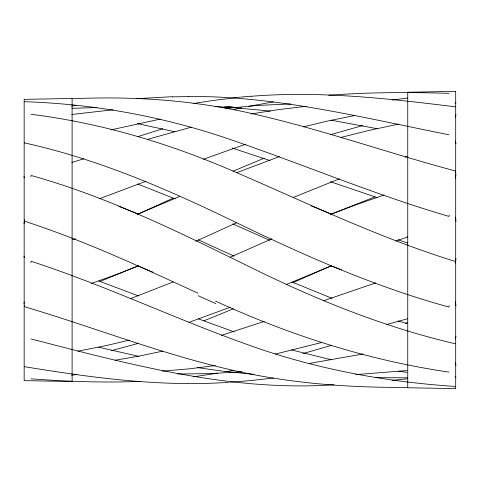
<?xml version="1.0" encoding="UTF-8"?>
<svg xmlns="http://www.w3.org/2000/svg" width="480" height="480" viewBox="0 0 480 480"><rect width="100%" height="100%" fill="white"/><g stroke="black" fill="none" stroke-linecap="round" stroke-linejoin="round"><path stroke-width="0.72" d="M449.226 305.652L449.028 307.074C373.224 286.404 301.314 254.136 230.796 219.942C164.592 187.932 96.414 158.7 24.324 142.866M455.172 262.902L455.37 261.48C377.994 237.6 305.082 201.984 230.844 170.13C167.148 142.716 100.008 122.904 31.104 114.306M455.172 172.386L455.37 170.97C388.95 153.228 323.964 130.314 256.962 114.72C196.77 100.44 134.574 95.868 72.852 98.76M449.226 215.004L449.028 216.426C374.91 194.85 303.786 164.55 230.784 139.692C164.358 116.724 94.56 103.974 24.324 101.682M24.54 219.726L24.324 221.148C84.042 240.474 141.012 267.066 197.97 293.196M30.888 176.898L31.104 175.476C108.156 196.932 180.084 232.614 251.556 267.81C316.698 299.904 384.504 327.288 455.37 343.788M30.888 262.704L31.104 261.288C104.13 285.024 173.592 318.156 245.826 344.016C313.092 368.508 384.03 381.816 455.37 386.448M24.54 305.22L24.324 306.636C92.406 326.928 158.784 352.992 228.06 369.168C286.788 383.136 347.334 387.81 407.58 387.378M455.328 262.932L456 258.666M455.328 178.32L456 174.072M24 223.938L24.24 222.516M24 303.498L24.24 302.088M455.28 338.958L456 336.132M455.28 117.444L456 114.654M173.22 198.114L137.838 214.17M236.784 222.624L195.768 241.32M292.938 282.654L331.566 265.59M230.154 257.256L271.77 238.848M233.016 171.204L264.276 158.166M138.708 265.644L100.164 281.4M179.706 196.422L137.154 214.446M293.406 197.382L339.42 178.866M233.496 308.754L203.94 320.796M330.816 214.296L374.706 196.986M286.5 284.394L331.758 265.686M173.214 281.934L130.23 298.746M138.678 265.806L116.79 274.332L91.41 283.452M236.34 172.824L279.438 156.57M330.42 214.44L356.07 204.768L383.958 195.072M230.31 307.218L188.808 322.41M146.082 181.206L99.318 198.798M203.424 159.264L245.67 144.186M72.738 239.73L75.456 238.734M395.982 241.032L407.646 236.928M323.484 300.756L375.762 282.894M264.234 321.432L221.37 335.364M137.874 136.632L162.75 128.748M330.642 134.634L362.664 125.562M83.706 158.82L71.844 162.438M148.068 139.206L191.634 127.086M138.204 343.398L111.288 350.664M405.504 323.226L407.568 322.62M331.566 345.36L302.898 353.586M404.94 157.062L406.968 156.474M386.442 324.588L407.64 318.732M340.92 137.442L369.072 130.392L398.838 124.05M321.054 342.648L275.25 354.102M303.492 126.846L326.49 121.278L354.756 115.506M129.432 340.116L105.816 345.672L77.904 351.162M110.892 129.9L160.206 119.118M162.63 351.162L139.182 356.082L115.284 360.21M234.042 109.476L241.698 107.814M248.838 106.344L273.498 101.868M233.514 370.29L225.582 371.79M363.054 353.988L309.114 363.462M251.058 113.97L278.616 109.59L306.276 106.302M193.698 103.452L212.43 100.56L234.546 97.836M217.53 373.206L193.134 376.848M215.328 365.538L190.122 368.772L162.258 371.172M71.538 106.098L76.44 105.408M392.01 100.062L407.538 98.058M71.73 114.486L113.13 109.764M273.39 378.042L250.656 380.586L229.908 382.242M225.576 108.48L257.394 105.45L290.712 103.944M407.556 378.786L392.01 380.4M76.986 374.574L71.568 375.12M406.968 370.542L355.674 374.628M328.752 95.286C368.754 92.118 408.936 92.19 449.028 93.324M241.998 371.748L209.034 373.668L177.522 373.962M136.626 98.652L172.386 96.702M251.13 96.306C319.362 90.744 387.708 98.454 455.376 106.824M228.576 382.332C160.11 387.024 91.746 377.682 24.324 366.666M72 108.342L96.948 107.52M333.942 384.768C230.772 391.86 129.978 364.5 31.104 338.97M140.22 381.36C103.836 382.926 67.398 381.462 31.104 378.852M455.106 376.908L456 376.884M231.666 107.028L227.97 107.118L233.49 106.992M407.436 377.832L375.78 377.64M188.454 96.456C276.768 95.886 362.976 117.762 449.028 134.778M226.146 107.046L229.842 107.064L224.322 106.974M455.1 103.092L456 103.116M215.19 106.566L228.3 107.256M231.786 107.478L270.282 111.09M252.36 374.178L253.824 374.286M251.628 374.118L223.104 371.22L197.478 367.596M406.968 372.3L398.52 371.262M449.028 372.108C368.13 360.336 289.668 335.184 215.496 301.092M330.816 120.132L377.394 128.73M137.334 123.588L174.654 131.712M331.488 359.814L291.45 349.914M138.828 356.394L98.766 347.244M406.968 323.526L398.19 320.952M232.236 148.056L269.988 160.578M377.046 197.556L330.414 181.71M407.646 243.072L398.016 239.694M234.156 331.872L198.378 318.852M98.766 281.004L138.684 295.968M137.568 183.966L175.236 198.906M338.46 268.668L341.628 269.868M118.788 206.424L122.112 207.69M337.83 268.428L330.42 265.56M332.154 298.374L292.098 282.054M122.778 207.942L138.678 214.194M331.758 214.314L315.726 207.75M311.07 205.824L315.06 207.474M138.468 266.1L149.628 270.786M150.942 271.338L152.904 272.172M269.784 240.282L232.794 223.914M198.372 239.856L234.156 256.176M455.28 362.556L456 365.346M455.28 141.042L456 143.868M24 176.502L24.24 177.912M24 256.062L24.24 257.484M455.328 301.68L456 305.928M455.328 217.068L456 221.334M215.826 303.648A762.996 203.502 26.8 0 1 198.114 295.674M234.54 97.728A737.01 651.936 -70.8 0 1 240.066 97.17M240.786 97.098A737.01 651.936 -70.8 0 1 251.13 96.204M172.374 96.894A746.094 656.334 -62.8 0 1 188.436 96.636M72.108 98.466L24.162 99.354L24.162 380.646L72.108 381.534L72.108 98.466M455.688 91.362L407.742 92.25L407.742 387.75L455.688 388.638L455.688 91.362"/></g></svg>
